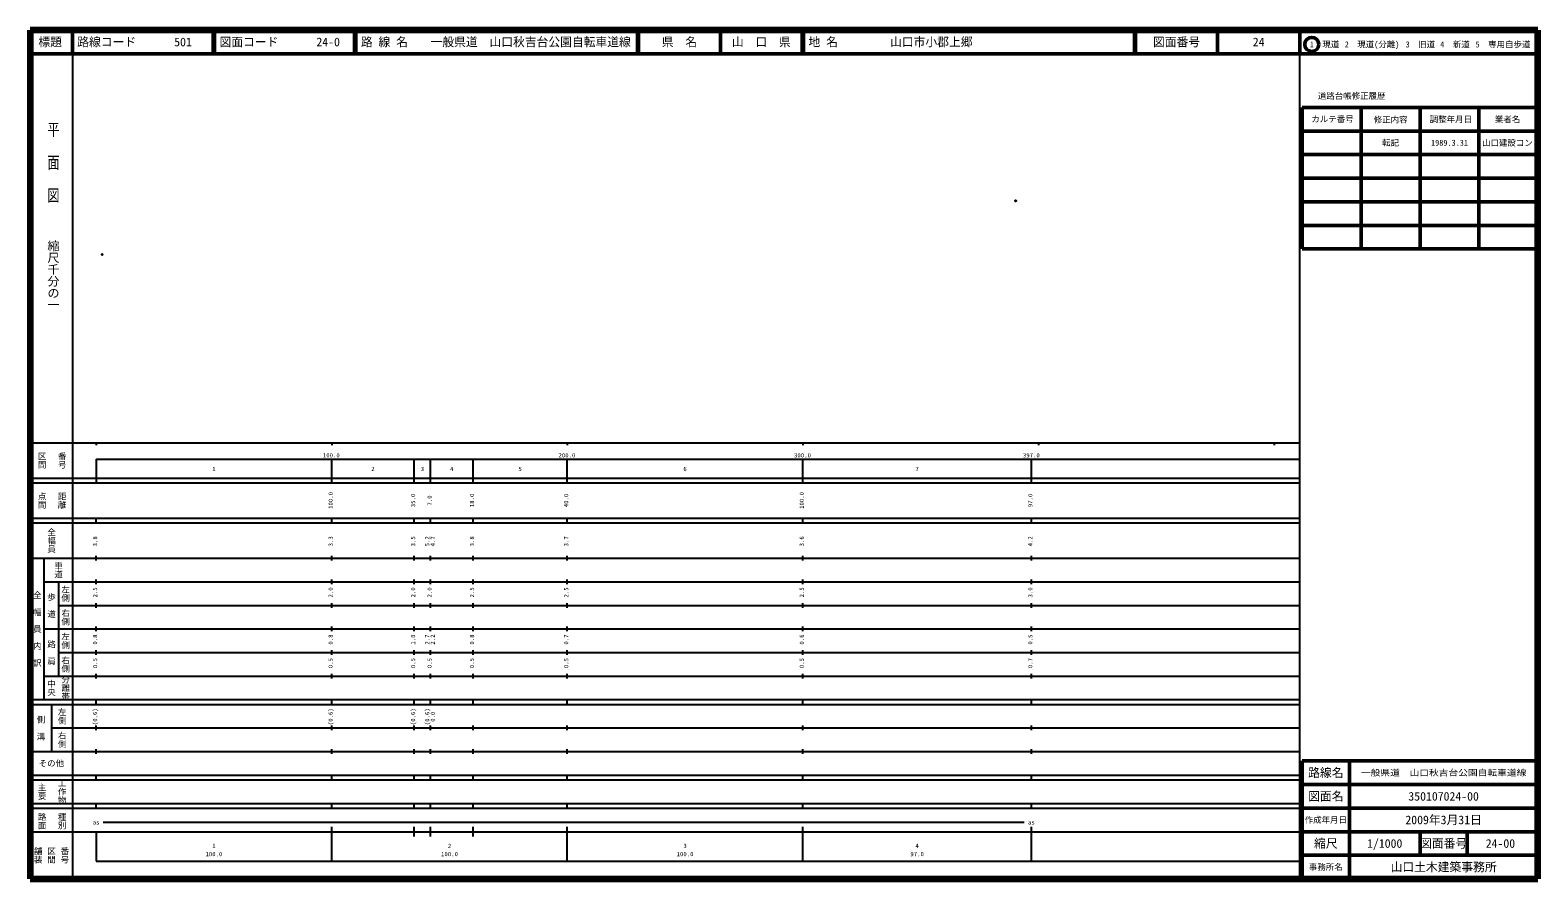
# Model space of a CAD drawing. Units: millimetres on the paper. Extents: x 40 to 680, y 20 to 380.
import ezdxf
from ezdxf.enums import TextEntityAlignment as Align

# ---------------------------------------------------------------- set-up
doc = ezdxf.new("R2010")
doc.units = ezdxf.units.MM
doc.header["$PDMODE"] = 32
doc.header["$PDSIZE"] = 0.5
doc.layers.add('M-OTRS', color=6, linetype='Continuous')
doc.layers.add('M-TTL-TXT', color=7, linetype='Continuous')
for name, color, linetype, lineweight in [('M-TTL', 2, 'Continuous', 140), ('M-TTL-BAND', 7, 'Continuous', 25), ('M-TTL-FRAM', 2, 'Continuous', 50), ('M-TTL-LINE', 7, 'Continuous', 50)]:
    doc.layers.add(name, color=color, linetype=linetype, lineweight=lineweight)
doc.styles.add('@ＭＳ ゴシック', font='')
doc.styles.add('ＭＳ ゴシック', font='')
doc.styles.get('@ＭＳ ゴシック').set_extended_font_data('@MS Gothic')
doc.styles.get('ＭＳ ゴシック').set_extended_font_data('MS Gothic')

msp = doc.modelspace()

# ---------------------------------------------------------------- linework, layer by layer
at = {"layer": 'M-OTRS'}
for p in [(458.313, 307.59), (70.554, 284.819)]:
    msp.add_point(p, dxfattribs=at)
at = {"layer": 'M-TTL'}
for p, q in [((40, 380), (40, 20)), ((680, 380), (40, 380)), ((680, 20), (680, 380)), ((40, 20), (680, 20))]:
    msp.add_line(p, q, dxfattribs=at)
at = {"layer": 'M-TTL-BAND'}
for p, q in [((58, 370), (58, 20)), ((579, 20), (579, 370)), ((40, 205), (579, 205)), ((68, 205), (68, 204)), ((168, 205), (168, 204)), ((268, 205), (268, 204)), ((368, 205), (368, 204)), ((468, 205), (468, 204)), ((568, 205), (568, 204)), ((68, 198), (579, 198)), ((68, 198), (68, 188)), ((168, 188), (168, 198)), ((203, 188), (203, 198)), ((210, 188), (210, 198)), ((228, 188), (228, 198)), ((268, 188), (268, 198)), ((368, 188), (368, 198)), ((465, 188), (465, 198)), ((40, 190), (579, 190)), ((40, 188), (579, 188)), ((40, 173), (579, 173)), ((68, 171), (68, 173)), ((168, 171), (168, 173)), ((203, 171), (203, 173)), ((210, 171), (210, 173)), ((228, 171), (228, 173)), ((268, 171), (268, 173)), ((368, 171), (368, 173)), ((465, 171), (465, 173)), ((40, 171), (579, 171)), ((40, 156), (579, 156)), ((46, 96), (46, 156)), ((68, 155), (68, 157)), ((168, 155), (168, 157)), ((203, 155), (203, 157)), ((210, 155), (210, 157)), ((228, 155), (228, 157)), ((268, 155), (268, 157)), ((368, 155), (368, 157)), ((465, 155), (465, 157)), ((46, 146), (579, 146)), ((52, 146), (52, 106)), ((68, 145), (68, 147)), ((168, 145), (168, 147)), ((203, 145), (203, 147)), ((210, 145), (210, 147)), ((228, 145), (228, 147)), ((268, 145), (268, 147)), ((368, 145), (368, 147)), ((465, 145), (465, 147)), ((52, 136), (579, 136)), ((68, 135), (68, 137)), ((168, 135), (168, 137)), ((203, 135), (203, 137)), ((210, 135), (210, 137)), ((228, 135), (228, 137)), ((268, 135), (268, 137)), ((368, 135), (368, 137)), ((465, 135), (465, 137)), ((46, 126), (579, 126)), ((68, 125), (68, 127)), ((168, 125), (168, 127)), ((203, 125), (203, 127)), ((210, 125), (210, 127)), ((228, 125), (228, 127)), ((268, 125), (268, 127)), ((368, 125), (368, 127)), ((465, 125), (465, 127)), ((52, 116), (579, 116)), ((68, 115), (68, 117)), ((168, 115), (168, 117)), ((203, 115), (203, 117)), ((210, 115), (210, 117)), ((228, 115), (228, 117)), ((268, 115), (268, 117)), ((368, 115), (368, 117)), ((465, 115), (465, 117)), ((46, 106), (579, 106)), ((68, 105), (68, 107)), ((168, 105), (168, 107)), ((203, 105), (203, 107)), ((210, 105), (210, 107)), ((228, 105), (228, 107)), ((268, 105), (268, 107)), ((368, 105), (368, 107)), ((465, 105), (465, 107)), ((40, 96), (579, 96)), ((68, 94), (68, 96)), ((168, 94), (168, 96)), ((203, 94), (203, 96)), ((210, 94), (210, 96)), ((228, 94), (228, 96)), ((268, 94), (268, 96)), ((368, 94), (368, 96)), ((465, 94), (465, 96)), ((40, 94), (579, 94)), ((49, 94), (49, 74)), ((49, 84), (579, 84)), ((68, 83), (68, 85)), ((168, 83), (168, 85)), ((203, 83), (203, 85)), ((210, 83), (210, 85)), ((228, 83), (228, 85)), ((268, 83), (268, 85)), ((368, 83), (368, 85)), ((465, 83), (465, 85)), ((40, 74), (579, 74)), ((68, 73), (68, 75)), ((168, 73), (168, 75)), ((203, 73), (203, 75)), ((210, 73), (210, 75)), ((228, 73), (228, 75)), ((268, 73), (268, 75)), ((368, 73), (368, 75)), ((465, 73), (465, 75)), ((40, 64), (579, 64)), ((68, 62), (68, 64)), ((168, 62), (168, 64)), ((203, 62), (203, 64)), ((210, 62), (210, 64)), ((228, 62), (228, 64)), ((268, 62), (268, 64)), ((368, 62), (368, 64)), ((465, 62), (465, 64)), ((40, 62), (579, 62)), ((40, 52), (579, 52)), ((68, 50), (68, 52)), ((168, 50), (168, 52)), ((203, 50), (203, 52)), ((210, 50), (210, 52)), ((228, 50), (228, 52)), ((268, 50), (268, 52)), ((368, 50), (368, 52)), ((465, 50), (465, 52)), ((40, 50), (579, 50)), ((40, 40), (579, 40)), ((68, 40), (68, 27.5)), ((71, 44), (462, 44)), ((168, 27.5), (168, 42)), ((203, 38), (203, 42)), ((210, 38), (210, 42)), ((228, 38), (228, 42)), ((268, 27.5), (268, 42)), ((368, 27.5), (368, 42)), ((465, 27.5), (465, 42)), ((68, 27.5), (579, 27.5))]:
    msp.add_line(p, q, dxfattribs=at)
at = {"layer": 'M-TTL-FRAM'}
for p, q in [((580, 347.197), (580, 287.197)), ((580, 347.197), (680, 347.197)), ((580, 287.197), (680, 287.197)), ((680, 70), (580, 70)), ((580, 70), (580, 20))]:
    msp.add_line(p, q, dxfattribs=at)
at = {"layer": 'M-TTL-LINE'}
for p, q in [((58, 380), (58, 370)), ((117.75, 380), (117.75, 370)), ((118.25, 380), (118.25, 370)), ((177.75, 380), (177.75, 370)), ((178.25, 380), (178.25, 370)), ((297.75, 380), (297.75, 370)), ((298.25, 380), (298.25, 370)), ((333, 380), (333, 370)), ((367.75, 380), (367.75, 370)), ((368.25, 380), (368.25, 370)), ((508.747, 380), (508.747, 370)), ((509.247, 380), (509.247, 370)), ((543.997, 380), (543.997, 370)), ((579, 380), (579, 370)), ((40, 370), (680, 370)), ((605, 347.197), (605, 287.197)), ((630, 347.197), (630, 287.197)), ((655, 347.197), (655, 287.197)), ((580, 337.197), (680, 337.197)), ((580, 327.197), (680, 327.197)), ((580, 317.197), (680, 317.197)), ((580, 307.197), (680, 307.197)), ((580, 297.197), (680, 297.197)), ((600, 70), (600, 20)), ((680, 60), (580, 60)), ((680, 50), (580, 50)), ((680, 40), (580, 40)), ((630, 40), (630, 30)), ((650, 40), (650, 30)), ((680, 30), (580, 30))]:
    msp.add_line(p, q, dxfattribs=at)
msp.add_circle((584.031, 373.958), 3, dxfattribs=at)

# ---------------------------------------------------------------- texts
at = {"layer": 'M-TTL-BAND', "style": '@ＭＳ ゴシック', "width": 1.4}
msp.add_text('平  面  図', height=3.666, rotation=270, dxfattribs=at).set_placement((49.777, 306.475), align=Align.MIDDLE_RIGHT)
at = {"layer": 'M-TTL-BAND', "style": '@ＭＳ ゴシック'}
msp.add_text('縮尺千分の一', height=3.666, rotation=270, dxfattribs=at).set_placement((49.777, 261.03), align=Align.MIDDLE_RIGHT)
for s, p in [('区間', (45, 197.5)), ('番号', (53.5, 197.5)), ('点間', (45, 180.5)), ('距離', (53.5, 180.5)), ('全幅員', (49, 163.5)), ('車道', (52, 151)), ('全\u3000幅\u3000員\u3000内\u3000訳', (43, 126)), ('歩\u3000道', (49, 136)), ('左側', (55, 141)), ('右側', (55, 131)), ('左側', (55, 121)), ('路\u3000肩', (49, 116)), ('右側', (55, 111)), ('中央', (49, 101)), ('分離帯', (55, 101)), ('左側', (53.5, 89)), ('側\u3000溝', (44.5, 84)), ('右側', (53.5, 79)), ('主要', (45, 57)), ('工作物', (53.5, 57)), ('路面', (45, 44.5)), ('種別', (53.5, 44.5)), ('舗装', (43.333, 30)), ('区間', (49, 30)), ('番号', (54.667, 30))]:
    msp.add_text(s, height=2.566, rotation=270, dxfattribs=at).set_placement(p, align=Align.MIDDLE_CENTER)
at = {"layer": 'M-TTL-BAND', "style": 'ＭＳ ゴシック'}
for s, p in [('100.0', (167.844, 198.195)), ('200.0', (267.844, 198.195)), ('300.0', (367.844, 198.195)), ('397.0', (465, 198.195)), ('1', (118, 192.405)), ('2', (185.5, 192.405)), ('3', (206.5, 192.405)), ('4', (219, 192.405)), ('5', (248, 192.405)), ('6', (318, 192.405)), ('7', (416.5, 192.405)), ('as', (68, 42.5)), ('as', (465, 42.5)), ('1', (118, 32.523)), ('2', (218, 32.523)), ('3', (318, 32.523)), ('4', (416.5, 32.523)), ('100.0', (118, 29.033)), ('100.0', (218, 29.033)), ('100.0', (318, 29.033)), ('97.0', (416.5, 29.033))]:
    msp.add_text(s, height=1.833, dxfattribs=at).set_placement(p, align=Align.BOTTOM_CENTER)
for s, p in [('100.0', (169, 180.5)), ('35.0', (204, 180.5)), ('7.0', (211, 180.5)), ('18.0', (229, 180.5)), ('40.0', (269, 180.5)), ('100.0', (369, 180.5)), ('97.0', (466, 180.5)), ('3.8', (69, 163.174)), ('3.3', (169, 163.174)), ('3.5', (204, 163.174)), ('5.2', (210, 163.174)), ('4.7', (212.37, 163.174)), ('3.8', (229, 163.174)), ('3.7', (269, 163.174)), ('3.6', (369, 163.174)), ('4.2', (466, 163.174)), ('2.5', (69, 141.5)), ('2.0', (169, 141.5)), ('2.0', (204, 141.5)), ('2.0', (211, 141.5)), ('2.5', (229, 141.5)), ('2.5', (269, 141.5)), ('2.5', (369, 141.5)), ('3.0', (466, 141.5)), ('0.8', (69, 121.5)), ('0.8', (169, 121.5)), ('1.0', (204, 121.5)), ('2.7', (210, 121.5)), ('2.2', (212.37, 121.5)), ('0.8', (229, 121.5)), ('0.7', (269, 121.5)), ('0.6', (369, 121.5)), ('0.5', (466, 121.5)), ('0.5', (69, 111.5)), ('0.5', (169, 111.5)), ('0.5', (204, 111.5)), ('0.5', (211, 111.5)), ('0.5', (229, 111.5)), ('0.5', (269, 111.5)), ('0.5', (369, 111.5)), ('0.7', (466, 111.5)), ('(0.6)', (69, 88.764)), ('(0.6)', (169, 88.764)), ('(0.6)', (204, 88.764)), ('(0.6)', (210, 88.764)), ('0.0', (212.37, 88.764))]:
    msp.add_text(s, height=1.833, rotation=90, dxfattribs=at).set_placement(p, align=Align.BOTTOM_CENTER)
msp.add_text('その他', height=2.566, dxfattribs=at).set_placement((49, 69), align=Align.MIDDLE_CENTER)
at = {"layer": 'M-TTL-TXT', "style": 'ＭＳ ゴシック'}
for s, height, p in [('標題', 3.666, (48.5, 375)), ('県\u3000名', 3.666, (315.625, 375)), ('山\u3000口\u3000県', 3.666, (350.375, 375)), ('図面番号', 3.666, (526.622, 375)), ('24', 3.666, (561.497, 375)), ('1\u3000現道', 2.566, (589.448, 373.958)), ('2\u3000現道(分離)', 2.566, (609.619, 373.958)), ('3\u3000旧道', 2.566, (630.121, 373.958)), ('4\u3000新道', 2.566, (644.824, 373.958)), ('5\u3000専用自歩道', 2.566, (665.228, 373.958)), ('道路台帳修正履歴', 2.566, (600.968, 352.113)), ('カルテ番号', 2.566, (592.839, 342.277)), ('修正内容', 2.566, (617.509, 342.023)), ('調整年月日', 2.566, (643.089, 342.197)), ('業者名', 2.566, (667.134, 342.197)), ('転記', 2.566, (617.5, 332.245)), ('1989.3.31', 2.566, (642.5, 332.245)), ('山口建設コン', 2.566, (667.077, 332.189)), ('路線名', 3.666, (590, 65)), ('路線名', 3.666, (590, 65)), ('図面名', 3.666, (590, 55)), ('図面名', 3.666, (590, 55)), ('350107024-00', 3.666, (640, 55)), ('作成年月日', 2.566, (590, 45)), ('作成年月日', 2.566, (590, 45)), ('2009年3月31日', 3.666, (640, 45)), ('縮尺', 3.666, (590, 35)), ('縮尺', 3.666, (590, 35)), ('1/1000', 3.666, (615, 35)), ('図面番号', 3.666, (640, 35)), ('図面番号', 3.666, (640, 35)), ('24-00', 3.666, (664.125, 35)), ('事務所名', 2.566, (590, 25)), ('事務所名', 2.566, (590, 25)), ('山口土木建築事務所', 3.666, (640, 25))]:
    msp.add_text(s, height=height, dxfattribs=at).set_placement(p, align=Align.MIDDLE_CENTER)
for s, p in [('路線コード', (60, 375)), ('501', (101.142, 375)), ('図面コード', (120.38, 375)), ('24-0', (161.521, 375)), ('路 線 名', (180.38, 375)), ('一般県道\u3000山口秋吉台公園自転車道線', (209.969, 375)), ('地 名', (370.38, 375)), ('山口市小郡上郷', (405.024, 375))]:
    msp.add_text(s, height=3.666, dxfattribs=at).set_placement(p, align=Align.MIDDLE_LEFT)
at = {"layer": 'M-TTL-TXT', "style": 'ＭＳ ゴシック', "width": 1.15}
msp.add_text('一般県道\u3000山口秋吉台公園自転車道線', height=2.566, dxfattribs=at).set_placement((640, 65), align=Align.MIDDLE_CENTER)

doc.saveas('drawing.dxf')
